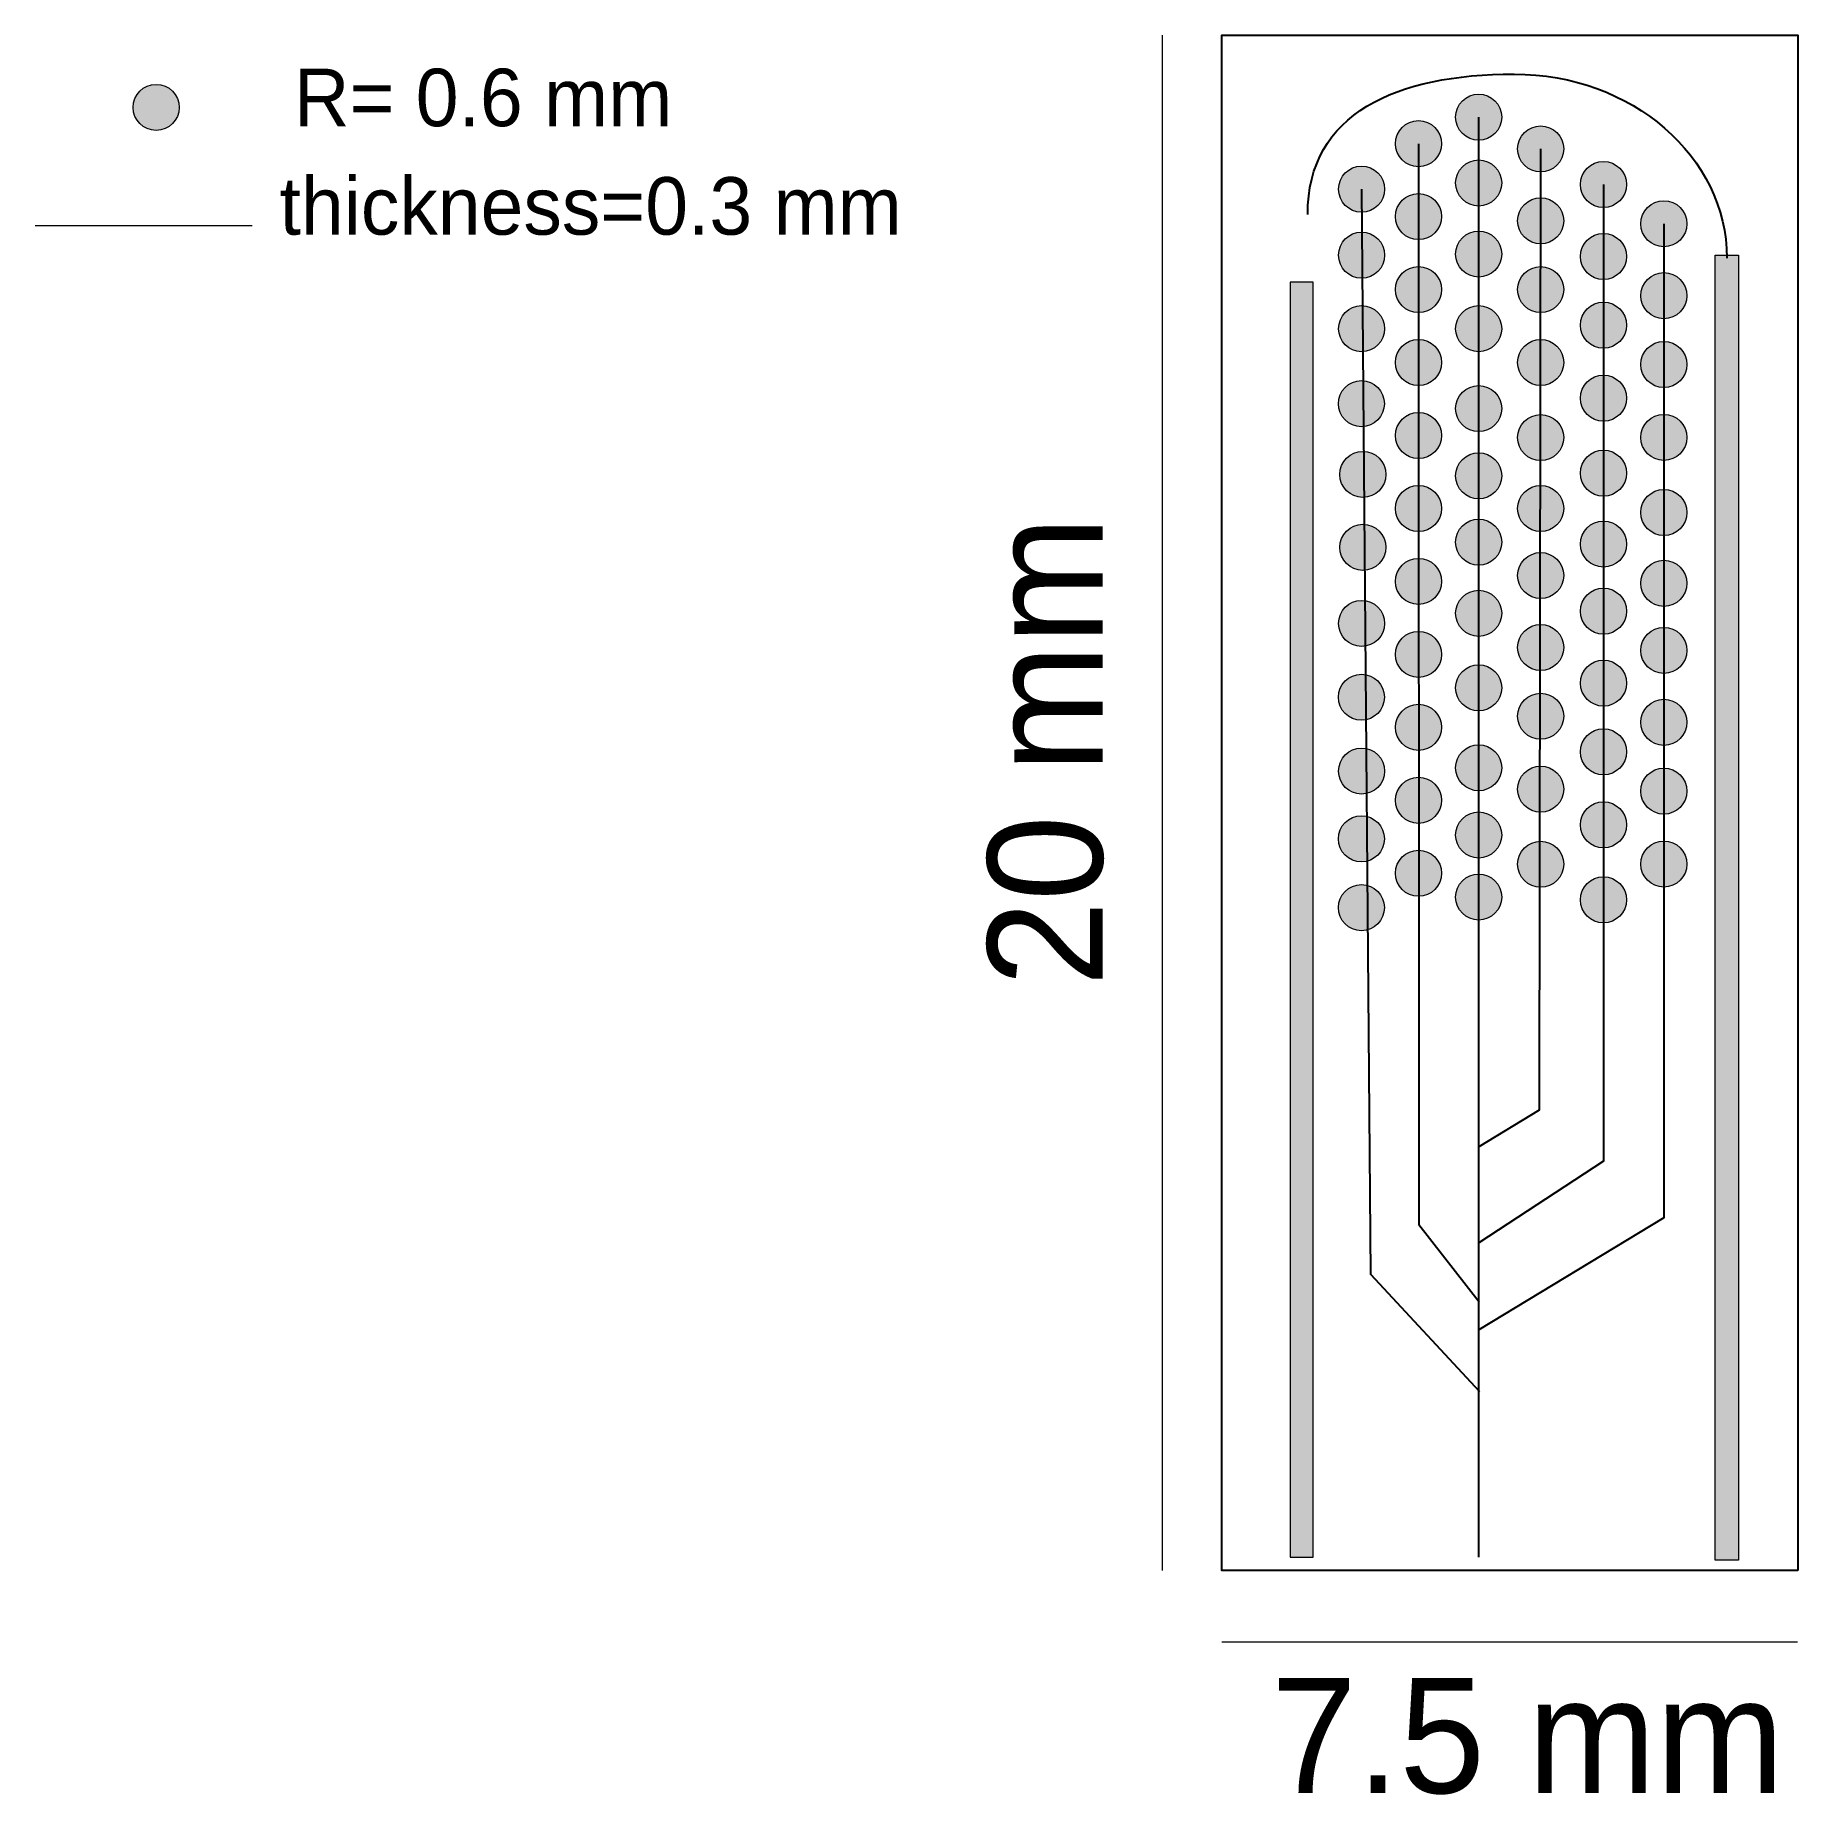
# Model space of a CAD drawing. Header units: millimetres. Extents: x 69.9 to 92.8, y -123.9 to -101.
import ezdxf

# ---------------------------------------------------------------- set-up
doc = ezdxf.new("R2010")
doc.units = ezdxf.units.MM
doc.header["$MEASUREMENT"] = 0
doc.layers.add('Layer 1', color=7, linetype='Continuous', lineweight=0)

msp = doc.modelspace()

# ---------------------------------------------------------------- hatches: boundary and pattern name
at = {"layer": 'Layer 1', "true_color": 0xed1e24, "transparency": 33554687}
h = msp.add_hatch(color=240, dxfattribs=at)
h.dxf.hatch_style = 2
edge = h.paths.add_edge_path()
edge.add_arc((71.447, -101.901), 0.3, 0, 360)
h = msp.add_hatch(color=240, dxfattribs=at)
h.dxf.hatch_style = 2
edge = h.paths.add_edge_path()
edge.add_arc((88.671, -102.029), 0.3, 0, 360)
h = msp.add_hatch(color=240, dxfattribs=at)
h.dxf.hatch_style = 2
edge = h.paths.add_edge_path()
edge.add_arc((87.887, -102.374), 0.3, 0, 360)
h = msp.add_hatch(color=240, dxfattribs=at)
h.dxf.hatch_style = 2
h.paths.add_polyline_path([(88.671, -120.786), (88.671, -117.075), (88.671, -102.029)])
h = msp.add_hatch(color=240, dxfattribs=at)
h.dxf.hatch_style = 2
edge = h.paths.add_edge_path()
edge.add_arc((89.478, -102.442), 0.3, 0, 360)
h = msp.add_hatch(color=240, dxfattribs=at)
h.dxf.hatch_style = 2
edge = h.paths.add_edge_path()
edge.add_arc((88.671, -102.886), 0.3, 0, 360)
h = msp.add_hatch(color=240, dxfattribs=at)
h.dxf.hatch_style = 2
edge = h.paths.add_edge_path()
edge.add_arc((87.146, -102.966), 0.3, 0, 360)
h = msp.add_hatch(color=240, dxfattribs=at)
h.dxf.hatch_style = 2
edge = h.paths.add_edge_path()
edge.add_arc((90.296, -102.906), 0.3, 0, 360)
h = msp.add_hatch(color=240, dxfattribs=at)
h.dxf.hatch_style = 2
edge = h.paths.add_edge_path()
edge.add_arc((87.887, -103.324), 0.3, 0, 360)
h = msp.add_hatch(color=240, dxfattribs=at)
h.dxf.hatch_style = 2
edge = h.paths.add_edge_path()
edge.add_arc((89.478, -103.379), 0.3, 0, 360)
h = msp.add_hatch(color=240, dxfattribs=at)
h.dxf.hatch_style = 2
edge = h.paths.add_edge_path()
edge.add_arc((91.083, -103.417), 0.3, 0, 360)
h = msp.add_hatch(color=240, dxfattribs=at)
h.dxf.hatch_style = 2
edge = h.paths.add_edge_path()
edge.add_arc((88.671, -103.812), 0.3, 0, 360)
h = msp.add_hatch(color=240, dxfattribs=at)
h.dxf.hatch_style = 2
edge = h.paths.add_edge_path()
edge.add_arc((87.146, -103.826), 0.3, 0, 360)
h = msp.add_hatch(color=240, dxfattribs=at)
h.dxf.hatch_style = 2
edge = h.paths.add_edge_path()
edge.add_arc((90.296, -103.843), 0.3, 0, 360)
h = msp.add_hatch(color=240, dxfattribs=at)
h.dxf.hatch_style = 2
edge = h.paths.add_edge_path()
edge.add_arc((87.887, -104.275), 0.3, 0, 360)
h = msp.add_hatch(color=240, dxfattribs=at)
h.dxf.hatch_style = 2
edge = h.paths.add_edge_path()
edge.add_arc((89.478, -104.275), 0.3, 0, 360)
h = msp.add_hatch(color=240, dxfattribs=at)
h.dxf.hatch_style = 2
edge = h.paths.add_edge_path()
edge.add_spline(control_points=[(92.053, -103.826), (92, -103.826), (91.947, -103.826), (91.894, -103.826), (91.847, -103.826), (91.8, -103.826), (91.753, -103.826), (91.753, -109.493), (91.753, -115.16), (91.753, -120.826), (91.753, -120.826), (92.053, -120.826), (92.053, -120.826), (92.053, -120.826), (92.053, -103.826), (92.053, -103.826)], knot_values=[0, 0, 0, 0, 1, 1, 1, 2, 2, 2, 3, 3, 3, 4, 4, 4, 5, 5, 5, 5], degree=3, periodic=0)
h = msp.add_hatch(color=240, dxfattribs=at)
h.dxf.hatch_style = 2
h.paths.add_polyline_path([(86.515, -104.18), (86.215, -104.18), (86.215, -120.786), (86.515, -120.786)])
h = msp.add_hatch(color=240, dxfattribs=at)
h.dxf.hatch_style = 2
edge = h.paths.add_edge_path()
edge.add_arc((91.083, -104.354), 0.3, 0, 360)
h = msp.add_hatch(color=240, dxfattribs=at)
h.dxf.hatch_style = 2
edge = h.paths.add_edge_path()
edge.add_arc((90.296, -104.738), 0.3, 0, 360)
h = msp.add_hatch(color=240, dxfattribs=at)
h.dxf.hatch_style = 2
edge = h.paths.add_edge_path()
edge.add_arc((87.146, -104.784), 0.3, 0, 360)
h = msp.add_hatch(color=240, dxfattribs=at)
h.dxf.hatch_style = 2
edge = h.paths.add_edge_path()
edge.add_arc((88.671, -104.784), 0.3, 0, 360)
h = msp.add_hatch(color=240, dxfattribs=at)
h.dxf.hatch_style = 2
edge = h.paths.add_edge_path()
edge.add_arc((87.887, -105.225), 0.3, 0, 360)
h = msp.add_hatch(color=240, dxfattribs=at)
h.dxf.hatch_style = 2
edge = h.paths.add_edge_path()
edge.add_arc((89.478, -105.225), 0.3, 0, 360)
h = msp.add_hatch(color=240, dxfattribs=at)
h.dxf.hatch_style = 2
edge = h.paths.add_edge_path()
edge.add_arc((91.083, -105.25), 0.3, 0, 360)
h = msp.add_hatch(color=240, dxfattribs=at)
h.dxf.hatch_style = 2
edge = h.paths.add_edge_path()
edge.add_arc((87.144, -105.761), 0.3, 0, 360)
h = msp.add_hatch(color=240, dxfattribs=at)
h.dxf.hatch_style = 2
edge = h.paths.add_edge_path()
edge.add_arc((88.671, -105.825), 0.3, 0, 360)
h = msp.add_hatch(color=240, dxfattribs=at)
h.dxf.hatch_style = 2
edge = h.paths.add_edge_path()
edge.add_arc((90.296, -105.689), 0.3, 0, 360)
h = msp.add_hatch(color=240, dxfattribs=at)
h.dxf.hatch_style = 2
edge = h.paths.add_edge_path()
edge.add_arc((87.887, -106.176), 0.3, 0, 360)
h = msp.add_hatch(color=240, dxfattribs=at)
h.dxf.hatch_style = 2
edge = h.paths.add_edge_path()
edge.add_arc((89.478, -106.203), 0.3, 0, 360)
h = msp.add_hatch(color=240, dxfattribs=at)
h.dxf.hatch_style = 2
edge = h.paths.add_edge_path()
edge.add_arc((91.083, -106.2), 0.3, 0, 360)
h = msp.add_hatch(color=240, dxfattribs=at)
h.dxf.hatch_style = 2
edge = h.paths.add_edge_path()
edge.add_arc((87.163, -106.682), 0.3, 0, 360)
h = msp.add_hatch(color=240, dxfattribs=at)
h.dxf.hatch_style = 2
edge = h.paths.add_edge_path()
edge.add_arc((88.671, -106.701), 0.3, 0, 360)
h = msp.add_hatch(color=240, dxfattribs=at)
h.dxf.hatch_style = 2
edge = h.paths.add_edge_path()
edge.add_arc((90.296, -106.666), 0.3, 0, 360)
h = msp.add_hatch(color=240, dxfattribs=at)
h.dxf.hatch_style = 2
edge = h.paths.add_edge_path()
edge.add_arc((87.887, -107.126), 0.3, 0, 360)
h = msp.add_hatch(color=240, dxfattribs=at)
h.dxf.hatch_style = 2
edge = h.paths.add_edge_path()
edge.add_arc((89.478, -107.126), 0.3, 0, 360)
h = msp.add_hatch(color=240, dxfattribs=at)
h.dxf.hatch_style = 2
edge = h.paths.add_edge_path()
edge.add_arc((91.083, -107.178), 0.3, 0, 360)
h = msp.add_hatch(color=240, dxfattribs=at)
h.dxf.hatch_style = 2
edge = h.paths.add_edge_path()
edge.add_arc((87.163, -107.632), 0.3, 0, 360)
h = msp.add_hatch(color=240, dxfattribs=at)
h.dxf.hatch_style = 2
edge = h.paths.add_edge_path()
edge.add_arc((88.671, -107.565), 0.3, 0, 360)
h = msp.add_hatch(color=240, dxfattribs=at)
h.dxf.hatch_style = 2
edge = h.paths.add_edge_path()
edge.add_arc((90.296, -107.59), 0.3, 0, 360)
h = msp.add_hatch(color=240, dxfattribs=at)
h.dxf.hatch_style = 2
edge = h.paths.add_edge_path()
edge.add_arc((87.887, -108.076), 0.3, 0, 360)
h = msp.add_hatch(color=240, dxfattribs=at)
h.dxf.hatch_style = 2
edge = h.paths.add_edge_path()
edge.add_arc((89.478, -108), 0.3, 0, 360)
h = msp.add_hatch(color=240, dxfattribs=at)
h.dxf.hatch_style = 2
edge = h.paths.add_edge_path()
edge.add_arc((91.083, -108.101), 0.3, 0, 360)
h = msp.add_hatch(color=240, dxfattribs=at)
h.dxf.hatch_style = 2
edge = h.paths.add_edge_path()
edge.add_arc((87.146, -108.623), 0.3, 0, 360)
h = msp.add_hatch(color=240, dxfattribs=at)
h.dxf.hatch_style = 2
edge = h.paths.add_edge_path()
edge.add_arc((88.671, -108.492), 0.3, 0, 360)
h = msp.add_hatch(color=240, dxfattribs=at)
h.dxf.hatch_style = 2
edge = h.paths.add_edge_path()
edge.add_arc((90.296, -108.464), 0.3, 0, 360)
h = msp.add_hatch(color=240, dxfattribs=at)
h.dxf.hatch_style = 2
edge = h.paths.add_edge_path()
edge.add_arc((87.887, -109.027), 0.3, 0, 360)
h = msp.add_hatch(color=240, dxfattribs=at)
h.dxf.hatch_style = 2
edge = h.paths.add_edge_path()
edge.add_arc((89.478, -108.937), 0.3, 0, 360)
h = msp.add_hatch(color=240, dxfattribs=at)
h.dxf.hatch_style = 2
edge = h.paths.add_edge_path()
edge.add_arc((91.083, -108.975), 0.3, 0, 360)
h = msp.add_hatch(color=240, dxfattribs=at)
h.dxf.hatch_style = 2
edge = h.paths.add_edge_path()
edge.add_arc((88.671, -109.463), 0.3, 0, 360)
h = msp.add_hatch(color=240, dxfattribs=at)
h.dxf.hatch_style = 2
edge = h.paths.add_edge_path()
edge.add_arc((90.296, -109.401), 0.3, 0, 360)
h = msp.add_hatch(color=240, dxfattribs=at)
h.dxf.hatch_style = 2
edge = h.paths.add_edge_path()
edge.add_arc((87.144, -109.585), 0.3, 0, 360)
h = msp.add_hatch(color=240, dxfattribs=at)
h.dxf.hatch_style = 2
edge = h.paths.add_edge_path()
edge.add_arc((87.887, -109.977), 0.3, 0, 360)
h = msp.add_hatch(color=240, dxfattribs=at)
h.dxf.hatch_style = 2
edge = h.paths.add_edge_path()
edge.add_arc((89.478, -109.833), 0.3, 0, 360)
h = msp.add_hatch(color=240, dxfattribs=at)
h.dxf.hatch_style = 2
edge = h.paths.add_edge_path()
edge.add_arc((91.083, -109.912), 0.3, 0, 360)
h = msp.add_hatch(color=240, dxfattribs=at)
h.dxf.hatch_style = 2
edge = h.paths.add_edge_path()
edge.add_arc((90.296, -110.296), 0.3, 0, 360)
h = msp.add_hatch(color=240, dxfattribs=at)
h.dxf.hatch_style = 2
edge = h.paths.add_edge_path()
edge.add_arc((87.146, -110.547), 0.3, 0, 360)
h = msp.add_hatch(color=240, dxfattribs=at)
h.dxf.hatch_style = 2
edge = h.paths.add_edge_path()
edge.add_arc((88.671, -110.504), 0.3, 0, 360)
h = msp.add_hatch(color=240, dxfattribs=at)
h.dxf.hatch_style = 2
edge = h.paths.add_edge_path()
edge.add_arc((87.887, -110.928), 0.3, 0, 360)
h = msp.add_hatch(color=240, dxfattribs=at)
h.dxf.hatch_style = 2
edge = h.paths.add_edge_path()
edge.add_arc((89.478, -110.783), 0.3, 0, 360)
h = msp.add_hatch(color=240, dxfattribs=at)
h.dxf.hatch_style = 2
edge = h.paths.add_edge_path()
edge.add_arc((91.083, -110.808), 0.3, 0, 360)
h = msp.add_hatch(color=240, dxfattribs=at)
h.dxf.hatch_style = 2
edge = h.paths.add_edge_path()
edge.add_arc((88.671, -111.38), 0.3, 0, 360)
h = msp.add_hatch(color=240, dxfattribs=at)
h.dxf.hatch_style = 2
edge = h.paths.add_edge_path()
edge.add_arc((90.296, -111.247), 0.3, 0, 360)
h = msp.add_hatch(color=240, dxfattribs=at)
h.dxf.hatch_style = 2
edge = h.paths.add_edge_path()
edge.add_arc((87.144, -111.43), 0.3, 0, 360)
h = msp.add_hatch(color=240, dxfattribs=at)
h.dxf.hatch_style = 2
edge = h.paths.add_edge_path()
edge.add_arc((89.478, -111.761), 0.3, 0, 360)
h = msp.add_hatch(color=240, dxfattribs=at)
h.dxf.hatch_style = 2
edge = h.paths.add_edge_path()
edge.add_arc((91.083, -111.758), 0.3, 0, 360)
h = msp.add_hatch(color=240, dxfattribs=at)
h.dxf.hatch_style = 2
edge = h.paths.add_edge_path()
edge.add_arc((87.887, -111.878), 0.3, 0, 360)
h = msp.add_hatch(color=240, dxfattribs=at)
h.dxf.hatch_style = 2
edge = h.paths.add_edge_path()
edge.add_arc((88.671, -112.188), 0.3, 0, 360)
h = msp.add_hatch(color=240, dxfattribs=at)
h.dxf.hatch_style = 2
edge = h.paths.add_edge_path()
edge.add_arc((90.296, -112.224), 0.3, 0, 360)
h = msp.add_hatch(color=240, dxfattribs=at)
h.dxf.hatch_style = 2
edge = h.paths.add_edge_path()
edge.add_arc((87.144, -112.326), 0.3, 0, 360)

# ---------------------------------------------------------------- linework, layer by layer
at = {"layer": 'Layer 1', "color": 240, "lineweight": 18, "true_color": 0xed1c24}
for p, q in [((84.552, -120.961), (84.552, -100.961)), ((85.324, -121.892), (92.824, -121.892))]:
    msp.add_line(p, q, dxfattribs=at)
at = {"layer": 'Layer 1', "color": 215, "lineweight": 35, "true_color": 0xaf4b9c}
msp.add_lwpolyline([(92.826, -120.961), (85.326, -120.961), (85.326, -100.961), (92.826, -100.961)], close=True, dxfattribs=at)
at = {"layer": 'Layer 1', "color": 240, "lineweight": 30, "true_color": 0xed1c24}
for points in [[(88.671, -120.786), (88.671, -117.075), (88.671, -102.029)], [(87.887, -102.374), (87.892, -116.454), (88.676, -117.46)], [(89.478, -102.442), (89.457, -114.966), (88.671, -115.441)], [(87.146, -102.966), (87.26, -117.102), (88.68, -118.63)], [(90.296, -102.906), (90.296, -115.628), (88.671, -116.693)], [(91.083, -103.417), (91.083, -116.365), (88.671, -117.825)]]:
    msp.add_lwpolyline(points, dxfattribs=at)
at = {"layer": 'Layer 1'}
msp.add_lwpolyline([(91.57, -102.729)], dxfattribs=at)
at = {"layer": 'Layer 1', "color": 240, "lineweight": 20, "true_color": 0xed1c24}
msp.add_lwpolyline([(72.697, -103.444), (70.061, -103.444), (69.873, -103.444)], dxfattribs=at)
at = {"layer": 'Layer 1'}
msp.add_lwpolyline([(86.515, -104.18), (86.215, -104.18), (86.215, -120.786), (86.515, -120.786)], close=True, dxfattribs=at)
for centre in [(71.447, -101.901), (88.671, -102.029), (87.887, -102.374), (89.478, -102.442), (88.671, -102.886), (87.146, -102.966), (90.296, -102.906), (87.887, -103.324), (89.478, -103.379), (91.083, -103.417), (88.671, -103.812), (87.146, -103.826), (90.296, -103.843), (87.887, -104.275), (89.478, -104.275), (91.083, -104.354), (90.296, -104.738), (87.146, -104.784), (88.671, -104.784), (87.887, -105.225), (89.478, -105.225), (91.083, -105.25), (87.144, -105.761), (88.671, -105.825), (90.296, -105.689), (87.887, -106.176), (89.478, -106.203), (91.083, -106.2), (87.163, -106.682), (88.671, -106.701), (90.296, -106.666), (87.887, -107.126), (89.478, -107.126), (91.083, -107.178), (87.163, -107.632), (88.671, -107.565), (90.296, -107.59), (87.887, -108.076), (89.478, -108), (91.083, -108.101), (87.146, -108.623), (88.671, -108.492), (90.296, -108.464), (87.887, -109.027), (89.478, -108.937), (91.083, -108.975), (88.671, -109.463), (90.296, -109.401), (87.144, -109.585), (87.887, -109.977), (89.478, -109.833), (91.083, -109.912), (90.296, -110.296), (87.146, -110.547), (88.671, -110.504), (87.887, -110.928), (89.478, -110.783), (91.083, -110.808), (88.671, -111.38), (90.296, -111.247), (87.144, -111.43), (89.478, -111.761), (91.083, -111.758), (87.887, -111.878), (88.671, -112.188), (90.296, -112.224), (87.144, -112.326)]:
    msp.add_circle(centre, 0.3, dxfattribs=at)
at = {"layer": 'Layer 1', "color": 240, "lineweight": 30, "true_color": 0xed1c24}
msp.add_open_spline([(86.444, -103.295), (86.444, -101.971), (87.605, -101.468), (89.134, -101.468), (90.663, -101.468), (91.903, -102.541), (91.903, -103.864)], degree=3, knots=[0, 0, 0, 0, 1, 1, 1, 2, 2, 2, 2], dxfattribs=at)
at = {"layer": 'Layer 1'}
msp.add_open_spline([(92.053, -103.826), (92, -103.826), (91.947, -103.826), (91.894, -103.826), (91.847, -103.826), (91.8, -103.826), (91.753, -103.826), (91.753, -109.493), (91.753, -115.16), (91.753, -120.826), (91.753, -120.826), (92.053, -120.826), (92.053, -120.826), (92.053, -120.826), (92.053, -103.826), (92.053, -103.826)], degree=3, knots=[0, 0, 0, 0, 1, 1, 1, 2, 2, 2, 3, 3, 3, 4, 4, 4, 5, 5, 5, 5], dxfattribs=at)

# ---------------------------------------------------------------- texts
at = {"layer": 'Layer 1', "char_height": 0.2, "attachment_point": 7}
for s, insert in [('\\C250;\\c2105123;\\FMyriad Pro|b0|i0|c1;\\H0.749300;\\W1.000000;R= 0.6 mm', (73.241, -102.157)), ('\\C250;\\c2105123;\\FMyriad Pro|b0|i0|c1;\\H0.749300;\\W1.000000;thickness=0.3 mm ', (73.055, -103.57)), ('\\C250;\\c2105123;\\FMyriad Pro|b0|i0|c1;\\H1.498600;\\W1.000000;7.5 mm', (85.967, -123.882))]:
    msp.add_mtext(s, dxfattribs=dict(at, insert=insert))
at = {"layer": 'Layer 1', "insert": (83.794, -113.353), "char_height": 0.2, "attachment_point": 7, "rotation": 90}
msp.add_mtext('\\C250;\\c2105123;\\FMyriad Pro|b0|i0|c1;\\H1.498600;\\W1.000000;20 mm', dxfattribs=at)

doc.saveas('drawing.dxf')
